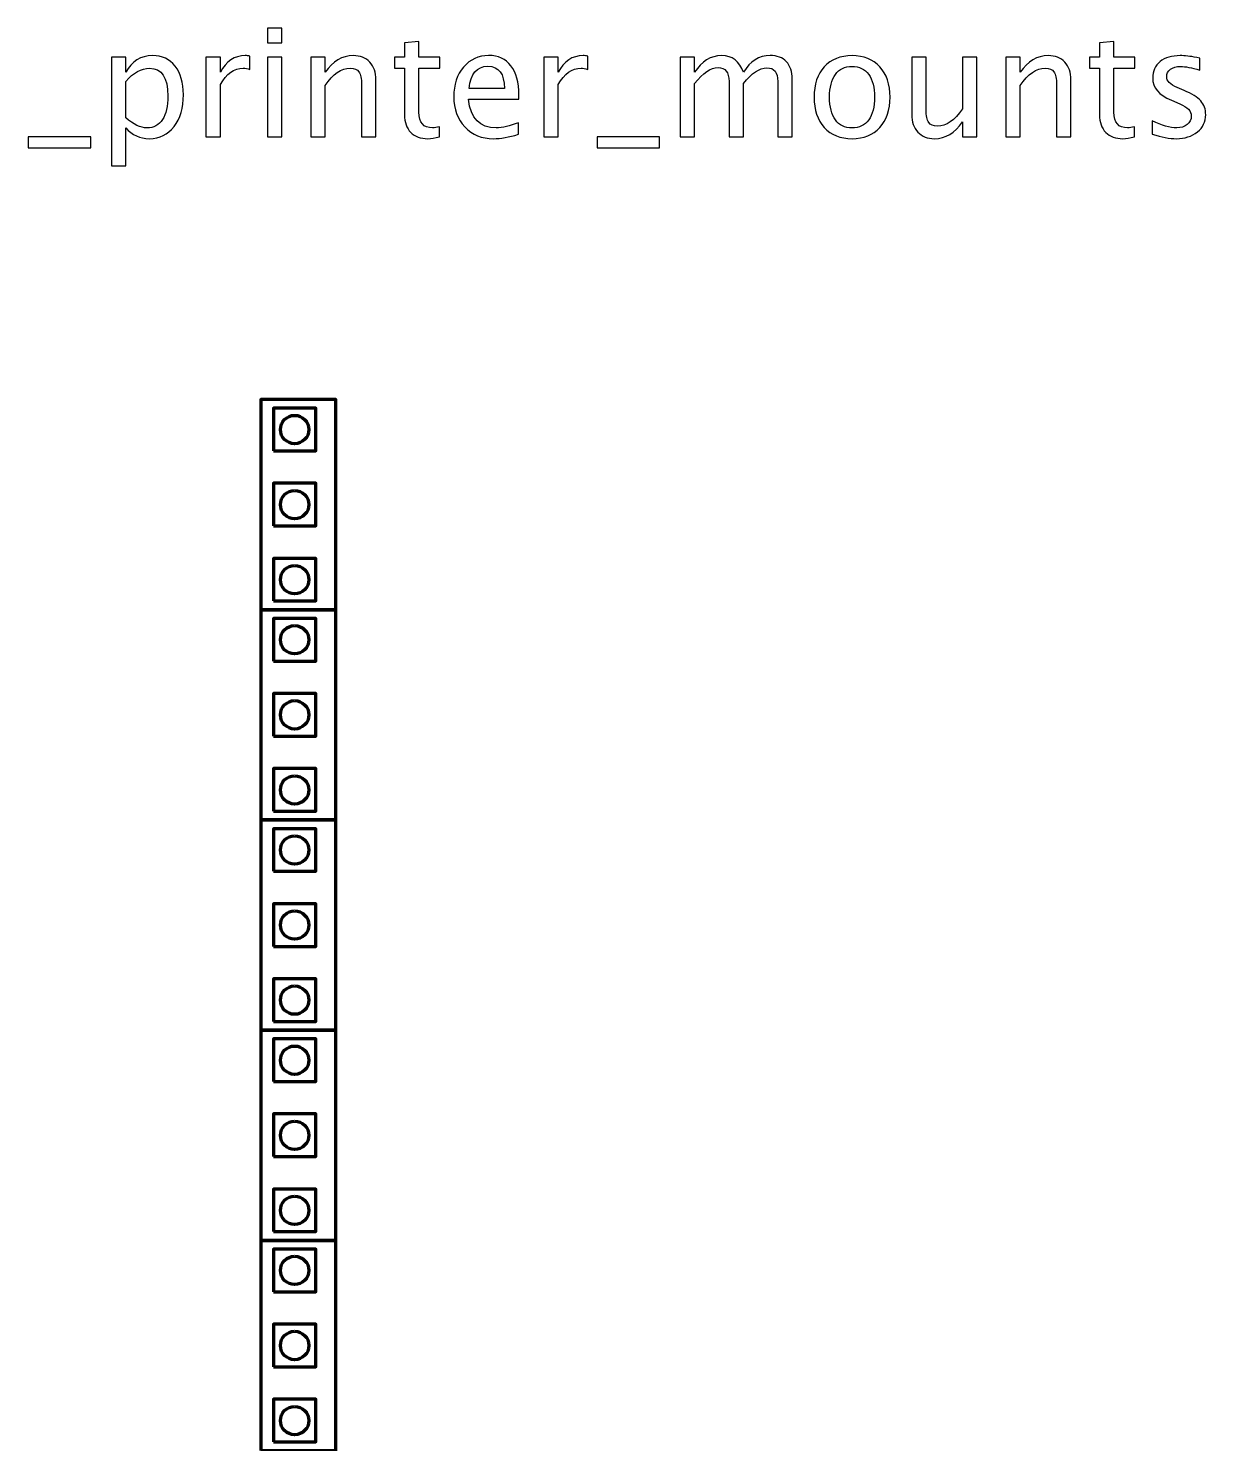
# Model space of a CAD drawing. Header units: centimetres. Extents: x -42 to 42, y -79 to 44.
# Drawn here: x 16.75 to 41.65, y 14.04 to 43.97 of the extents above; entities that cross this region are included whole.
import ezdxf

# ---------------------------------------------------------------- set-up
doc = ezdxf.new("R2010")
doc.units = ezdxf.units.CM
doc.header["$MEASUREMENT"] = 0
doc.layers.add('Layer 1', color=7, linetype='Continuous')

msp = doc.modelspace()

# ---------------------------------------------------------------- linework, layer by layer
at = {"layer": 'Layer 1', "color": 1, "lineweight": 106}
for points in [[(21.66849, 31.6725), (23.25599, 31.6725), (23.25599, 36.1175), (21.66849, 36.1175), (21.66849, 31.6725)], [(21.93202, 35.0325), (22.83202, 35.0325), (22.83202, 35.9325), (21.93202, 35.9325), (21.93202, 35.0325)], [(21.93202, 33.445), (22.83202, 33.445), (22.83202, 34.345), (21.93202, 34.345), (21.93202, 33.445)], [(21.93202, 31.8575), (22.83202, 31.8575), (22.83202, 32.7575), (21.93202, 32.7575), (21.93202, 31.8575)], [(21.66849, 27.2275), (23.25599, 27.2275), (23.25599, 31.6725), (21.66849, 31.6725), (21.66849, 27.2275)], [(21.93202, 30.5875), (22.83202, 30.5875), (22.83202, 31.4875), (21.93202, 31.4875), (21.93202, 30.5875)], [(21.93202, 29), (22.83202, 29), (22.83202, 29.9), (21.93202, 29.9), (21.93202, 29)], [(21.93202, 27.4125), (22.83202, 27.4125), (22.83202, 28.3125), (21.93202, 28.3125), (21.93202, 27.4125)], [(21.66849, 22.7825), (23.25599, 22.7825), (23.25599, 27.2275), (21.66849, 27.2275), (21.66849, 22.7825)], [(21.93202, 26.1425), (22.83202, 26.1425), (22.83202, 27.0425), (21.93202, 27.0425), (21.93202, 26.1425)], [(21.93202, 24.555), (22.83202, 24.555), (22.83202, 25.455), (21.93202, 25.455), (21.93202, 24.555)], [(21.93202, 22.9675), (22.83202, 22.9675), (22.83202, 23.8675), (21.93202, 23.8675), (21.93202, 22.9675)], [(21.66849, 18.3375), (23.25599, 18.3375), (23.25599, 22.7825), (21.66849, 22.7825), (21.66849, 18.3375)], [(21.93202, 21.6975), (22.83202, 21.6975), (22.83202, 22.5975), (21.93202, 22.5975), (21.93202, 21.6975)], [(21.93202, 20.11), (22.83202, 20.11), (22.83202, 21.01), (21.93202, 21.01), (21.93202, 20.11)], [(21.93202, 18.5225), (22.83202, 18.5225), (22.83202, 19.4225), (21.93202, 19.4225), (21.93202, 18.5225)], [(21.66849, 13.8925), (23.25599, 13.8925), (23.25599, 18.3375), (21.66849, 18.3375), (21.66849, 13.8925)], [(21.93202, 17.2525), (22.83202, 17.2525), (22.83202, 18.1525), (21.93202, 18.1525), (21.93202, 17.2525)], [(21.93202, 15.665), (22.83202, 15.665), (22.83202, 16.565), (21.93202, 16.565), (21.93202, 15.665)], [(21.93202, 14.0775), (22.83202, 14.0775), (22.83202, 14.9775), (21.93202, 14.9775), (21.93202, 14.0775)]]:
    msp.add_lwpolyline(points, close=True, dxfattribs=at)
for centre in [(22.38202, 35.4825), (22.38202, 33.895), (22.38202, 32.3075), (22.38202, 31.0375), (22.38202, 29.45), (22.38202, 27.8625), (22.38202, 26.5925), (22.38202, 25.005), (22.38202, 23.4175), (22.38202, 22.1475), (22.38202, 20.56), (22.38202, 18.9725), (22.38202, 17.7025), (22.38202, 16.115), (22.38202, 14.5275)]:
    msp.add_ellipse(centre, major_axis=(0, 0.3), ratio=1, dxfattribs=at)
at = {"layer": 'Layer 1'}
for points, knots in [([(21.80585, 43.66117), (21.80585, 43.66117), (21.80585, 43.96597), (21.80585, 43.96597), (21.80585, 43.96597), (21.80585, 43.96597), (22.11065, 43.96597), (22.11065, 43.96597), (22.11065, 43.96597), (22.11065, 43.96597), (22.11065, 43.66117), (22.11065, 43.66117), (22.11065, 43.66117), (22.11065, 43.66117), (21.80585, 43.66117), (21.80585, 43.66117)], [0, 0, 0, 0, 0.2, 0.2, 0.2, 0.2, 0.4, 0.4, 0.4, 0.4, 0.6, 0.6, 0.6, 0.6, 1, 1, 1, 1]), ([(25.44653, 41.67097), (25.35233, 41.64504), (25.27031, 41.63234), (25.20099, 41.63234), (25.20099, 41.63234), (25.04542, 41.63234), (24.92424, 41.67679), (24.83745, 41.76569), (24.83745, 41.76569), (24.75014, 41.85459), (24.70675, 41.97789), (24.70675, 42.13611), (24.70675, 42.13611), (24.70675, 42.13611), (24.70675, 43.12459), (24.70675, 43.12459), (24.70675, 43.12459), (24.70675, 43.12459), (24.49614, 43.12459), (24.49614, 43.12459), (24.49614, 43.12459), (24.49614, 43.12459), (24.49614, 43.35319), (24.49614, 43.35319), (24.49614, 43.35319), (24.49614, 43.35319), (24.70675, 43.35319), (24.70675, 43.35319), (24.70675, 43.35319), (24.70675, 43.35319), (24.70675, 43.65746), (24.70675, 43.65746), (24.70675, 43.65746), (24.70675, 43.65746), (25.01155, 43.68657), (25.01155, 43.68657), (25.01155, 43.68657), (25.01155, 43.68657), (25.01155, 43.35319), (25.01155, 43.35319), (25.01155, 43.35319), (25.01155, 43.35319), (25.45288, 43.35319), (25.45288, 43.35319), (25.45288, 43.35319), (25.45288, 43.35319), (25.45288, 43.12459), (25.45288, 43.12459), (25.45288, 43.12459), (25.45288, 43.12459), (25.01155, 43.12459), (25.01155, 43.12459), (25.01155, 43.12459), (25.01155, 43.12459), (25.01155, 42.19114), (25.01155, 42.19114), (25.01155, 42.19114), (25.01155, 41.97101), (25.10733, 41.86094), (25.29836, 41.86094), (25.29836, 41.86094), (25.3391, 41.86094), (25.38832, 41.86782), (25.44653, 41.88105), (25.44653, 41.88105), (25.44653, 41.88105), (25.44653, 41.67097), (25.44653, 41.67097)], [0, 0, 0, 0, 0.05555556, 0.05555556, 0.05555556, 0.05555556, 0.11111111, 0.11111111, 0.11111111, 0.11111111, 0.16666667, 0.16666667, 0.16666667, 0.16666667, 0.22222222, 0.22222222, 0.22222222, 0.22222222, 0.27777778, 0.27777778, 0.27777778, 0.27777778, 0.33333333, 0.33333333, 0.33333333, 0.33333333, 0.38888889, 0.38888889, 0.38888889, 0.38888889, 0.44444444, 0.44444444, 0.44444444, 0.44444444, 0.5, 0.5, 0.5, 0.5, 0.55555556, 0.55555556, 0.55555556, 0.55555556, 0.61111111, 0.61111111, 0.61111111, 0.61111111, 0.66666667, 0.66666667, 0.66666667, 0.66666667, 0.72222222, 0.72222222, 0.72222222, 0.72222222, 0.77777778, 0.77777778, 0.77777778, 0.77777778, 0.83333333, 0.83333333, 0.83333333, 0.83333333, 0.88888889, 0.88888889, 0.88888889, 0.88888889, 1, 1, 1, 1]), ([(40.14572, 41.67097), (40.05152, 41.64504), (39.9695, 41.63234), (39.90018, 41.63234), (39.90018, 41.63234), (39.74461, 41.63234), (39.62343, 41.67679), (39.53664, 41.76569), (39.53664, 41.76569), (39.44933, 41.85459), (39.40594, 41.97789), (39.40594, 42.13611), (39.40594, 42.13611), (39.40594, 42.13611), (39.40594, 43.12459), (39.40594, 43.12459), (39.40594, 43.12459), (39.40594, 43.12459), (39.19533, 43.12459), (39.19533, 43.12459), (39.19533, 43.12459), (39.19533, 43.12459), (39.19533, 43.35319), (39.19533, 43.35319), (39.19533, 43.35319), (39.19533, 43.35319), (39.40594, 43.35319), (39.40594, 43.35319), (39.40594, 43.35319), (39.40594, 43.35319), (39.40594, 43.65746), (39.40594, 43.65746), (39.40594, 43.65746), (39.40594, 43.65746), (39.71074, 43.68657), (39.71074, 43.68657), (39.71074, 43.68657), (39.71074, 43.68657), (39.71074, 43.35319), (39.71074, 43.35319), (39.71074, 43.35319), (39.71074, 43.35319), (40.15207, 43.35319), (40.15207, 43.35319), (40.15207, 43.35319), (40.15207, 43.35319), (40.15207, 43.12459), (40.15207, 43.12459), (40.15207, 43.12459), (40.15207, 43.12459), (39.71074, 43.12459), (39.71074, 43.12459), (39.71074, 43.12459), (39.71074, 43.12459), (39.71074, 42.19114), (39.71074, 42.19114), (39.71074, 42.19114), (39.71074, 41.97101), (39.80652, 41.86094), (39.99755, 41.86094), (39.99755, 41.86094), (40.03829, 41.86094), (40.08751, 41.86782), (40.14572, 41.88105), (40.14572, 41.88105), (40.14572, 41.88105), (40.14572, 41.67097), (40.14572, 41.67097)], [0, 0, 0, 0, 0.05555556, 0.05555556, 0.05555556, 0.05555556, 0.11111111, 0.11111111, 0.11111111, 0.11111111, 0.16666667, 0.16666667, 0.16666667, 0.16666667, 0.22222222, 0.22222222, 0.22222222, 0.22222222, 0.27777778, 0.27777778, 0.27777778, 0.27777778, 0.33333333, 0.33333333, 0.33333333, 0.33333333, 0.38888889, 0.38888889, 0.38888889, 0.38888889, 0.44444444, 0.44444444, 0.44444444, 0.44444444, 0.5, 0.5, 0.5, 0.5, 0.55555556, 0.55555556, 0.55555556, 0.55555556, 0.61111111, 0.61111111, 0.61111111, 0.61111111, 0.66666667, 0.66666667, 0.66666667, 0.66666667, 0.72222222, 0.72222222, 0.72222222, 0.72222222, 0.77777778, 0.77777778, 0.77777778, 0.77777778, 0.83333333, 0.83333333, 0.83333333, 0.83333333, 0.88888889, 0.88888889, 0.88888889, 0.88888889, 1, 1, 1, 1]), ([(18.50862, 41.05766), (18.50862, 41.05766), (18.50862, 43.35319), (18.50862, 43.35319), (18.50862, 43.35319), (18.50862, 43.35319), (18.81342, 43.35319), (18.81342, 43.35319), (18.81342, 43.35319), (18.81342, 43.35319), (18.81342, 43.03516), (18.81342, 43.03516), (18.81342, 43.03516), (18.9383, 43.27064), (19.12616, 43.38812), (19.37645, 43.38812), (19.37645, 43.38812), (19.57912, 43.38812), (19.7384, 43.31456), (19.85482, 43.16692), (19.85482, 43.16692), (19.97124, 43.01929), (20.02945, 42.81767), (20.02945, 42.56209), (20.02945, 42.56209), (20.02945, 42.28374), (19.9633, 42.05885), (19.83154, 41.88846), (19.83154, 41.88846), (19.69977, 41.71754), (19.52621, 41.63234), (19.31137, 41.63234), (19.31137, 41.63234), (19.11187, 41.63234), (18.94571, 41.70854), (18.81342, 41.86147), (18.81342, 41.86147), (18.81342, 41.86147), (18.81342, 41.05766), (18.81342, 41.05766), (18.81342, 41.05766), (18.81342, 41.05766), (18.50862, 41.05766), (18.50862, 41.05766)], [0, 0, 0, 0, 0.08333333, 0.08333333, 0.08333333, 0.08333333, 0.16666667, 0.16666667, 0.16666667, 0.16666667, 0.25, 0.25, 0.25, 0.25, 0.33333333, 0.33333333, 0.33333333, 0.33333333, 0.41666667, 0.41666667, 0.41666667, 0.41666667, 0.5, 0.5, 0.5, 0.5, 0.58333333, 0.58333333, 0.58333333, 0.58333333, 0.66666667, 0.66666667, 0.66666667, 0.66666667, 0.75, 0.75, 0.75, 0.75, 0.83333333, 0.83333333, 0.83333333, 0.83333333, 1, 1, 1, 1]), ([(18.81342, 42.07155), (18.97058, 41.93132), (19.12034, 41.86094), (19.26268, 41.86094), (19.26268, 41.86094), (19.40291, 41.86094), (19.51139, 41.91968), (19.58759, 42.03662), (19.58759, 42.03662), (19.66432, 42.15357), (19.70242, 42.31814), (19.70242, 42.53087), (19.70242, 42.53087), (19.70242, 42.92457), (19.57225, 43.12142), (19.3119, 43.12142), (19.3119, 43.12142), (19.1415, 43.12142), (18.97535, 43.02934), (18.81342, 42.84466), (18.81342, 42.84466), (18.81342, 42.84466), (18.81342, 42.07155), (18.81342, 42.07155)], [0, 0, 0, 0, 0.14285714, 0.14285714, 0.14285714, 0.14285714, 0.28571429, 0.28571429, 0.28571429, 0.28571429, 0.42857143, 0.42857143, 0.42857143, 0.42857143, 0.57142857, 0.57142857, 0.57142857, 0.57142857, 0.71428571, 0.71428571, 0.71428571, 0.71428571, 1, 1, 1, 1]), ([(20.50675, 41.67044), (20.50675, 41.67044), (20.50675, 43.35319), (20.50675, 43.35319), (20.50675, 43.35319), (20.50675, 43.35319), (20.81155, 43.35319), (20.81155, 43.35319), (20.81155, 43.35319), (20.81155, 43.35319), (20.81155, 43.03516), (20.81155, 43.03516), (20.81155, 43.03516), (20.93273, 43.27064), (21.10841, 43.38812), (21.33913, 43.38812), (21.33913, 43.38812), (21.37035, 43.38812), (21.40316, 43.38547), (21.43703, 43.38018), (21.43703, 43.38018), (21.43703, 43.38018), (21.43703, 43.09496), (21.43703, 43.09496), (21.43703, 43.09496), (21.38411, 43.11242), (21.33754, 43.12142), (21.29733, 43.12142), (21.29733, 43.12142), (21.10365, 43.12142), (20.94173, 43.00712), (20.81155, 42.77799), (20.81155, 42.77799), (20.81155, 42.77799), (20.81155, 41.67044), (20.81155, 41.67044), (20.81155, 41.67044), (20.81155, 41.67044), (20.50675, 41.67044), (20.50675, 41.67044)], [0, 0, 0, 0, 0.09090909, 0.09090909, 0.09090909, 0.09090909, 0.18181818, 0.18181818, 0.18181818, 0.18181818, 0.27272727, 0.27272727, 0.27272727, 0.27272727, 0.36363636, 0.36363636, 0.36363636, 0.36363636, 0.45454545, 0.45454545, 0.45454545, 0.45454545, 0.54545455, 0.54545455, 0.54545455, 0.54545455, 0.63636364, 0.63636364, 0.63636364, 0.63636364, 0.72727273, 0.72727273, 0.72727273, 0.72727273, 0.81818182, 0.81818182, 0.81818182, 0.81818182, 1, 1, 1, 1]), ([(21.80585, 41.67044), (21.80585, 41.67044), (21.80585, 43.35319), (21.80585, 43.35319), (21.80585, 43.35319), (21.80585, 43.35319), (22.11065, 43.35319), (22.11065, 43.35319), (22.11065, 43.35319), (22.11065, 43.35319), (22.11065, 41.67044), (22.11065, 41.67044), (22.11065, 41.67044), (22.11065, 41.67044), (21.80585, 41.67044), (21.80585, 41.67044)], [0, 0, 0, 0, 0.2, 0.2, 0.2, 0.2, 0.4, 0.4, 0.4, 0.4, 0.6, 0.6, 0.6, 0.6, 1, 1, 1, 1]), ([(22.72343, 41.67044), (22.72343, 41.67044), (22.72343, 43.35319), (22.72343, 43.35319), (22.72343, 43.35319), (22.72343, 43.35319), (23.02823, 43.35319), (23.02823, 43.35319), (23.02823, 43.35319), (23.02823, 43.35319), (23.02823, 43.03516), (23.02823, 43.03516), (23.02823, 43.03516), (23.18963, 43.27064), (23.38753, 43.38812), (23.62143, 43.38812), (23.62143, 43.38812), (23.76853, 43.38812), (23.88548, 43.34208), (23.97173, 43.24947), (23.97173, 43.24947), (24.05799, 43.1574), (24.10138, 43.03304), (24.10138, 42.87747), (24.10138, 42.87747), (24.10138, 42.87747), (24.10138, 41.67044), (24.10138, 41.67044), (24.10138, 41.67044), (24.10138, 41.67044), (23.79658, 41.67044), (23.79658, 41.67044), (23.79658, 41.67044), (23.79658, 41.67044), (23.79658, 42.77799), (23.79658, 42.77799), (23.79658, 42.77799), (23.79658, 42.90287), (23.77806, 42.99177), (23.74155, 43.04469), (23.74155, 43.04469), (23.70451, 43.09813), (23.64365, 43.12459), (23.55846, 43.12459), (23.55846, 43.12459), (23.37113, 43.12459), (23.19439, 43.00235), (23.02823, 42.75788), (23.02823, 42.75788), (23.02823, 42.75788), (23.02823, 41.67044), (23.02823, 41.67044), (23.02823, 41.67044), (23.02823, 41.67044), (22.72343, 41.67044), (22.72343, 41.67044)], [0, 0, 0, 0, 0.06666667, 0.06666667, 0.06666667, 0.06666667, 0.13333333, 0.13333333, 0.13333333, 0.13333333, 0.2, 0.2, 0.2, 0.2, 0.26666667, 0.26666667, 0.26666667, 0.26666667, 0.33333333, 0.33333333, 0.33333333, 0.33333333, 0.4, 0.4, 0.4, 0.4, 0.46666667, 0.46666667, 0.46666667, 0.46666667, 0.53333333, 0.53333333, 0.53333333, 0.53333333, 0.6, 0.6, 0.6, 0.6, 0.66666667, 0.66666667, 0.66666667, 0.66666667, 0.73333333, 0.73333333, 0.73333333, 0.73333333, 0.8, 0.8, 0.8, 0.8, 0.86666667, 0.86666667, 0.86666667, 0.86666667, 1, 1, 1, 1]), ([(27.11658, 41.72442), (26.91179, 41.66303), (26.73663, 41.63234), (26.59058, 41.63234), (26.59058, 41.63234), (26.34135, 41.63234), (26.13868, 41.71489), (25.98257, 41.87946), (25.98257, 41.87946), (25.82647, 42.04403), (25.74815, 42.25729), (25.74815, 42.51975), (25.74815, 42.51975), (25.74815, 42.77428), (25.81694, 42.9833), (25.95505, 43.14682), (25.95505, 43.14682), (26.09317, 43.3098), (26.26991, 43.39129), (26.48528, 43.39129), (26.48528, 43.39129), (26.68901, 43.39129), (26.8467, 43.31879), (26.95783, 43.1738), (26.95783, 43.1738), (27.06895, 43.02881), (27.12451, 42.82349), (27.12451, 42.55732), (27.12451, 42.55732), (27.12451, 42.55732), (27.12293, 42.46419), (27.12293, 42.46419), (27.12293, 42.46419), (27.12293, 42.46419), (26.0593, 42.46419), (26.0593, 42.46419), (26.0593, 42.46419), (26.10375, 42.06202), (26.30007, 41.86094), (26.64773, 41.86094), (26.64773, 41.86094), (26.77526, 41.86094), (26.93137, 41.89692), (27.11658, 41.96889), (27.11658, 41.96889), (27.11658, 41.96889), (27.11658, 41.72442), (27.11658, 41.72442)], [0, 0, 0, 0, 0.07692308, 0.07692308, 0.07692308, 0.07692308, 0.15384615, 0.15384615, 0.15384615, 0.15384615, 0.23076923, 0.23076923, 0.23076923, 0.23076923, 0.30769231, 0.30769231, 0.30769231, 0.30769231, 0.38461538, 0.38461538, 0.38461538, 0.38461538, 0.46153846, 0.46153846, 0.46153846, 0.46153846, 0.53846154, 0.53846154, 0.53846154, 0.53846154, 0.61538462, 0.61538462, 0.61538462, 0.61538462, 0.69230769, 0.69230769, 0.69230769, 0.69230769, 0.76923077, 0.76923077, 0.76923077, 0.76923077, 0.84615385, 0.84615385, 0.84615385, 0.84615385, 1, 1, 1, 1]), ([(26.07518, 42.69279), (26.07518, 42.69279), (26.81813, 42.69279), (26.81813, 42.69279), (26.81813, 42.69279), (26.81813, 43.00606), (26.70118, 43.16269), (26.46782, 43.16269), (26.46782, 43.16269), (26.23287, 43.16269), (26.10216, 43.00606), (26.07518, 42.69279)], [0, 0, 0, 0, 0.25, 0.25, 0.25, 0.25, 0.5, 0.5, 0.5, 0.5, 1, 1, 1, 1]), ([(27.6505, 41.67044), (27.6505, 41.67044), (27.6505, 43.35319), (27.6505, 43.35319), (27.6505, 43.35319), (27.6505, 43.35319), (27.9553, 43.35319), (27.9553, 43.35319), (27.9553, 43.35319), (27.9553, 43.35319), (27.9553, 43.03516), (27.9553, 43.03516), (27.9553, 43.03516), (28.07648, 43.27064), (28.25216, 43.38812), (28.48288, 43.38812), (28.48288, 43.38812), (28.5141, 43.38812), (28.54691, 43.38547), (28.58078, 43.38018), (28.58078, 43.38018), (28.58078, 43.38018), (28.58078, 43.09496), (28.58078, 43.09496), (28.58078, 43.09496), (28.52786, 43.11242), (28.48129, 43.12142), (28.44108, 43.12142), (28.44108, 43.12142), (28.2474, 43.12142), (28.08548, 43.00712), (27.9553, 42.77799), (27.9553, 42.77799), (27.9553, 42.77799), (27.9553, 41.67044), (27.9553, 41.67044), (27.9553, 41.67044), (27.9553, 41.67044), (27.6505, 41.67044), (27.6505, 41.67044)], [0, 0, 0, 0, 0.09090909, 0.09090909, 0.09090909, 0.09090909, 0.18181818, 0.18181818, 0.18181818, 0.18181818, 0.27272727, 0.27272727, 0.27272727, 0.27272727, 0.36363636, 0.36363636, 0.36363636, 0.36363636, 0.45454545, 0.45454545, 0.45454545, 0.45454545, 0.54545455, 0.54545455, 0.54545455, 0.54545455, 0.63636364, 0.63636364, 0.63636364, 0.63636364, 0.72727273, 0.72727273, 0.72727273, 0.72727273, 0.81818182, 0.81818182, 0.81818182, 0.81818182, 1, 1, 1, 1]), ([(30.5371, 41.67044), (30.5371, 41.67044), (30.5371, 43.35319), (30.5371, 43.35319), (30.5371, 43.35319), (30.5371, 43.35319), (30.8419, 43.35319), (30.8419, 43.35319), (30.8419, 43.35319), (30.8419, 43.35319), (30.8419, 43.03516), (30.8419, 43.03516), (30.8419, 43.03516), (30.9906, 43.27064), (31.1811, 43.38812), (31.41446, 43.38812), (31.41446, 43.38812), (31.63935, 43.38812), (31.79228, 43.27064), (31.87378, 43.03516), (31.87378, 43.03516), (32.01824, 43.27276), (32.20662, 43.39129), (32.43787, 43.39129), (32.43787, 43.39129), (32.5855, 43.39129), (32.70033, 43.3479), (32.78235, 43.26059), (32.78235, 43.26059), (32.86438, 43.17327), (32.90565, 43.05104), (32.90565, 42.89387), (32.90565, 42.89387), (32.90565, 42.89387), (32.90565, 41.67044), (32.90565, 41.67044), (32.90565, 41.67044), (32.90565, 41.67044), (32.60085, 41.67044), (32.60085, 41.67044), (32.60085, 41.67044), (32.60085, 41.67044), (32.60085, 42.8436), (32.60085, 42.8436), (32.60085, 42.8436), (32.60085, 43.03516), (32.52465, 43.13094), (32.37225, 43.13094), (32.37225, 43.13094), (32.21403, 43.13094), (32.04787, 43.01929), (31.87378, 42.79545), (31.87378, 42.79545), (31.87378, 42.79545), (31.87378, 41.67044), (31.87378, 41.67044), (31.87378, 41.67044), (31.87378, 41.67044), (31.56898, 41.67044), (31.56898, 41.67044), (31.56898, 41.67044), (31.56898, 41.67044), (31.56898, 42.84466), (31.56898, 42.84466), (31.56898, 42.84466), (31.56898, 43.03781), (31.49172, 43.13412), (31.33667, 43.13412), (31.33667, 43.13412), (31.18268, 43.13412), (31.01758, 43.02193), (30.8419, 42.79704), (30.8419, 42.79704), (30.8419, 42.79704), (30.8419, 41.67044), (30.8419, 41.67044), (30.8419, 41.67044), (30.8419, 41.67044), (30.5371, 41.67044), (30.5371, 41.67044)], [0, 0, 0, 0, 0.04761905, 0.04761905, 0.04761905, 0.04761905, 0.0952381, 0.0952381, 0.0952381, 0.0952381, 0.14285714, 0.14285714, 0.14285714, 0.14285714, 0.19047619, 0.19047619, 0.19047619, 0.19047619, 0.23809524, 0.23809524, 0.23809524, 0.23809524, 0.28571429, 0.28571429, 0.28571429, 0.28571429, 0.33333333, 0.33333333, 0.33333333, 0.33333333, 0.38095238, 0.38095238, 0.38095238, 0.38095238, 0.42857143, 0.42857143, 0.42857143, 0.42857143, 0.47619048, 0.47619048, 0.47619048, 0.47619048, 0.52380952, 0.52380952, 0.52380952, 0.52380952, 0.57142857, 0.57142857, 0.57142857, 0.57142857, 0.61904762, 0.61904762, 0.61904762, 0.61904762, 0.66666667, 0.66666667, 0.66666667, 0.66666667, 0.71428571, 0.71428571, 0.71428571, 0.71428571, 0.76190476, 0.76190476, 0.76190476, 0.76190476, 0.80952381, 0.80952381, 0.80952381, 0.80952381, 0.85714286, 0.85714286, 0.85714286, 0.85714286, 0.9047619, 0.9047619, 0.9047619, 0.9047619, 1, 1, 1, 1]), ([(34.17142, 41.63234), (33.92429, 41.63234), (33.7285, 41.71119), (33.58457, 41.86888), (33.58457, 41.86888), (33.44011, 42.02657), (33.36814, 42.24088), (33.36814, 42.51129), (33.36814, 42.51129), (33.36814, 42.78116), (33.44011, 42.99494), (33.58457, 43.15211), (33.58457, 43.15211), (33.7285, 43.30927), (33.92429, 43.38812), (34.17142, 43.38812), (34.17142, 43.38812), (34.41854, 43.38812), (34.61433, 43.30927), (34.75826, 43.15211), (34.75826, 43.15211), (34.90272, 42.99494), (34.97469, 42.78116), (34.97469, 42.51129), (34.97469, 42.51129), (34.97469, 42.24088), (34.90272, 42.02657), (34.75826, 41.86888), (34.75826, 41.86888), (34.61433, 41.71119), (34.41854, 41.63234), (34.17142, 41.63234)], [0, 0, 0, 0, 0.11111111, 0.11111111, 0.11111111, 0.11111111, 0.22222222, 0.22222222, 0.22222222, 0.22222222, 0.33333333, 0.33333333, 0.33333333, 0.33333333, 0.44444444, 0.44444444, 0.44444444, 0.44444444, 0.55555556, 0.55555556, 0.55555556, 0.55555556, 0.66666667, 0.66666667, 0.66666667, 0.66666667, 0.77777778, 0.77777778, 0.77777778, 0.77777778, 1, 1, 1, 1]), ([(34.17089, 41.86094), (34.3217, 41.86094), (34.43917, 41.91756), (34.52278, 42.03133), (34.52278, 42.03133), (34.60586, 42.14457), (34.64767, 42.30491), (34.64767, 42.51129), (34.64767, 42.51129), (34.64767, 42.71713), (34.60586, 42.87694), (34.52278, 42.99018), (34.52278, 42.99018), (34.43917, 43.10289), (34.3217, 43.15952), (34.17089, 43.15952), (34.17089, 43.15952), (34.01954, 43.15952), (33.90207, 43.10289), (33.81952, 42.99018), (33.81952, 42.99018), (33.73644, 42.87694), (33.69517, 42.71713), (33.69517, 42.51129), (33.69517, 42.51129), (33.69517, 42.30491), (33.73644, 42.14457), (33.81952, 42.03133), (33.81952, 42.03133), (33.90207, 41.91756), (34.01954, 41.86094), (34.17089, 41.86094)], [0, 0, 0, 0, 0.11111111, 0.11111111, 0.11111111, 0.11111111, 0.22222222, 0.22222222, 0.22222222, 0.22222222, 0.33333333, 0.33333333, 0.33333333, 0.33333333, 0.44444444, 0.44444444, 0.44444444, 0.44444444, 0.55555556, 0.55555556, 0.55555556, 0.55555556, 0.66666667, 0.66666667, 0.66666667, 0.66666667, 0.77777778, 0.77777778, 0.77777778, 0.77777778, 1, 1, 1, 1]), ([(36.5061, 41.67044), (36.5061, 41.67044), (36.5061, 41.98688), (36.5061, 41.98688), (36.5061, 41.98688), (36.34365, 41.75034), (36.14627, 41.63234), (35.91449, 41.63234), (35.91449, 41.63234), (35.76738, 41.63234), (35.65044, 41.67838), (35.56365, 41.77098), (35.56365, 41.77098), (35.47634, 41.86359), (35.43295, 41.98794), (35.43295, 42.1451), (35.43295, 42.1451), (35.43295, 42.1451), (35.43295, 43.35319), (35.43295, 43.35319), (35.43295, 43.35319), (35.43295, 43.35319), (35.73775, 43.35319), (35.73775, 43.35319), (35.73775, 43.35319), (35.73775, 43.35319), (35.73775, 42.24459), (35.73775, 42.24459), (35.73775, 42.24459), (35.73775, 42.11812), (35.75627, 42.02869), (35.79278, 41.97577), (35.79278, 41.97577), (35.82983, 41.92232), (35.89121, 41.89587), (35.97746, 41.89587), (35.97746, 41.89587), (36.16373, 41.89587), (36.34047, 42.0181), (36.5061, 42.26311), (36.5061, 42.26311), (36.5061, 42.26311), (36.5061, 43.35319), (36.5061, 43.35319), (36.5061, 43.35319), (36.5061, 43.35319), (36.8109, 43.35319), (36.8109, 43.35319), (36.8109, 43.35319), (36.8109, 43.35319), (36.8109, 41.67044), (36.8109, 41.67044), (36.8109, 41.67044), (36.8109, 41.67044), (36.5061, 41.67044), (36.5061, 41.67044)], [0, 0, 0, 0, 0.06666667, 0.06666667, 0.06666667, 0.06666667, 0.13333333, 0.13333333, 0.13333333, 0.13333333, 0.2, 0.2, 0.2, 0.2, 0.26666667, 0.26666667, 0.26666667, 0.26666667, 0.33333333, 0.33333333, 0.33333333, 0.33333333, 0.4, 0.4, 0.4, 0.4, 0.46666667, 0.46666667, 0.46666667, 0.46666667, 0.53333333, 0.53333333, 0.53333333, 0.53333333, 0.6, 0.6, 0.6, 0.6, 0.66666667, 0.66666667, 0.66666667, 0.66666667, 0.73333333, 0.73333333, 0.73333333, 0.73333333, 0.8, 0.8, 0.8, 0.8, 0.86666667, 0.86666667, 0.86666667, 0.86666667, 1, 1, 1, 1]), ([(37.42262, 41.67044), (37.42262, 41.67044), (37.42262, 43.35319), (37.42262, 43.35319), (37.42262, 43.35319), (37.42262, 43.35319), (37.72742, 43.35319), (37.72742, 43.35319), (37.72742, 43.35319), (37.72742, 43.35319), (37.72742, 43.03516), (37.72742, 43.03516), (37.72742, 43.03516), (37.88882, 43.27064), (38.08672, 43.38812), (38.32062, 43.38812), (38.32062, 43.38812), (38.46772, 43.38812), (38.58467, 43.34208), (38.67092, 43.24947), (38.67092, 43.24947), (38.75718, 43.1574), (38.80057, 43.03304), (38.80057, 42.87747), (38.80057, 42.87747), (38.80057, 42.87747), (38.80057, 41.67044), (38.80057, 41.67044), (38.80057, 41.67044), (38.80057, 41.67044), (38.49577, 41.67044), (38.49577, 41.67044), (38.49577, 41.67044), (38.49577, 41.67044), (38.49577, 42.77799), (38.49577, 42.77799), (38.49577, 42.77799), (38.49577, 42.90287), (38.47725, 42.99177), (38.44074, 43.04469), (38.44074, 43.04469), (38.4037, 43.09813), (38.34284, 43.12459), (38.25765, 43.12459), (38.25765, 43.12459), (38.07032, 43.12459), (37.89358, 43.00235), (37.72742, 42.75788), (37.72742, 42.75788), (37.72742, 42.75788), (37.72742, 41.67044), (37.72742, 41.67044), (37.72742, 41.67044), (37.72742, 41.67044), (37.42262, 41.67044), (37.42262, 41.67044)], [0, 0, 0, 0, 0.06666667, 0.06666667, 0.06666667, 0.06666667, 0.13333333, 0.13333333, 0.13333333, 0.13333333, 0.2, 0.2, 0.2, 0.2, 0.26666667, 0.26666667, 0.26666667, 0.26666667, 0.33333333, 0.33333333, 0.33333333, 0.33333333, 0.4, 0.4, 0.4, 0.4, 0.46666667, 0.46666667, 0.46666667, 0.46666667, 0.53333333, 0.53333333, 0.53333333, 0.53333333, 0.6, 0.6, 0.6, 0.6, 0.66666667, 0.66666667, 0.66666667, 0.66666667, 0.73333333, 0.73333333, 0.73333333, 0.73333333, 0.8, 0.8, 0.8, 0.8, 0.86666667, 0.86666667, 0.86666667, 0.86666667, 1, 1, 1, 1]), ([(40.52037, 41.73077), (40.52037, 41.73077), (40.52037, 42.01017), (40.52037, 42.01017), (40.52037, 42.01017), (40.71986, 41.91068), (40.8929, 41.86094), (41.04054, 41.86094), (41.04054, 41.86094), (41.12838, 41.86094), (41.2014, 41.88475), (41.25908, 41.93238), (41.25908, 41.93238), (41.31676, 41.97947), (41.34587, 42.03874), (41.34587, 42.11018), (41.34587, 42.11018), (41.34587, 42.21442), (41.2649, 42.30068), (41.10298, 42.36894), (41.10298, 42.36894), (41.10298, 42.36894), (40.92465, 42.44461), (40.92465, 42.44461), (40.92465, 42.44461), (40.66165, 42.55362), (40.52989, 42.71131), (40.52989, 42.9161), (40.52989, 42.9161), (40.52989, 43.06268), (40.58175, 43.17804), (40.68547, 43.26217), (40.68547, 43.26217), (40.78918, 43.34631), (40.93153, 43.38812), (41.11197, 43.38812), (41.11197, 43.38812), (41.20564, 43.38812), (41.32205, 43.37542), (41.46017, 43.34949), (41.46017, 43.34949), (41.46017, 43.34949), (41.52367, 43.33732), (41.52367, 43.33732), (41.52367, 43.33732), (41.52367, 43.33732), (41.52367, 43.08332), (41.52367, 43.08332), (41.52367, 43.08332), (41.3538, 43.13412), (41.21834, 43.15952), (41.11727, 43.15952), (41.11727, 43.15952), (41.02837, 43.15952), (40.95799, 43.13994), (40.90454, 43.10131), (40.90454, 43.10131), (40.85162, 43.06268), (40.82517, 43.01082), (40.82517, 42.94573), (40.82517, 42.94573), (40.82517, 42.85419), (40.89925, 42.7764), (41.04794, 42.71343), (41.04794, 42.71343), (41.04794, 42.71343), (41.19452, 42.65152), (41.19452, 42.65152), (41.19452, 42.65152), (41.36068, 42.58167), (41.47816, 42.50758), (41.54695, 42.42979), (41.54695, 42.42979), (41.61627, 42.35201), (41.65067, 42.25464), (41.65067, 42.13822), (41.65067, 42.13822), (41.65067, 41.99059), (41.59246, 41.86941), (41.47551, 41.77469), (41.47551, 41.77469), (41.35909, 41.67997), (41.20987, 41.63234), (41.02837, 41.63234), (41.02837, 41.63234), (40.88867, 41.63234), (40.71986, 41.66515), (40.52037, 41.73077)], [0, 0, 0, 0, 0.04347826, 0.04347826, 0.04347826, 0.04347826, 0.08695652, 0.08695652, 0.08695652, 0.08695652, 0.13043478, 0.13043478, 0.13043478, 0.13043478, 0.17391304, 0.17391304, 0.17391304, 0.17391304, 0.2173913, 0.2173913, 0.2173913, 0.2173913, 0.26086957, 0.26086957, 0.26086957, 0.26086957, 0.30434783, 0.30434783, 0.30434783, 0.30434783, 0.34782609, 0.34782609, 0.34782609, 0.34782609, 0.39130435, 0.39130435, 0.39130435, 0.39130435, 0.43478261, 0.43478261, 0.43478261, 0.43478261, 0.47826087, 0.47826087, 0.47826087, 0.47826087, 0.52173913, 0.52173913, 0.52173913, 0.52173913, 0.56521739, 0.56521739, 0.56521739, 0.56521739, 0.60869565, 0.60869565, 0.60869565, 0.60869565, 0.65217391, 0.65217391, 0.65217391, 0.65217391, 0.69565217, 0.69565217, 0.69565217, 0.69565217, 0.73913043, 0.73913043, 0.73913043, 0.73913043, 0.7826087, 0.7826087, 0.7826087, 0.7826087, 0.82608696, 0.82608696, 0.82608696, 0.82608696, 0.86956522, 0.86956522, 0.86956522, 0.86956522, 0.91304348, 0.91304348, 0.91304348, 0.91304348, 1, 1, 1, 1]), ([(16.74967, 41.44184), (16.74967, 41.44184), (16.74967, 41.67044), (16.74967, 41.67044), (16.74967, 41.67044), (16.74967, 41.67044), (18.07047, 41.67044), (18.07047, 41.67044), (18.07047, 41.67044), (18.07047, 41.67044), (18.07047, 41.44184), (18.07047, 41.44184), (18.07047, 41.44184), (18.07047, 41.44184), (16.74967, 41.44184), (16.74967, 41.44184)], [0, 0, 0, 0, 0.2, 0.2, 0.2, 0.2, 0.4, 0.4, 0.4, 0.4, 0.6, 0.6, 0.6, 0.6, 1, 1, 1, 1]), ([(28.77815, 41.44184), (28.77815, 41.44184), (28.77815, 41.67044), (28.77815, 41.67044), (28.77815, 41.67044), (28.77815, 41.67044), (30.09895, 41.67044), (30.09895, 41.67044), (30.09895, 41.67044), (30.09895, 41.67044), (30.09895, 41.44184), (30.09895, 41.44184), (30.09895, 41.44184), (30.09895, 41.44184), (28.77815, 41.44184), (28.77815, 41.44184)], [0, 0, 0, 0, 0.2, 0.2, 0.2, 0.2, 0.4, 0.4, 0.4, 0.4, 0.6, 0.6, 0.6, 0.6, 1, 1, 1, 1])]:
    msp.add_open_spline(points, degree=3, knots=knots, dxfattribs=at)

doc.saveas('drawing.dxf')
